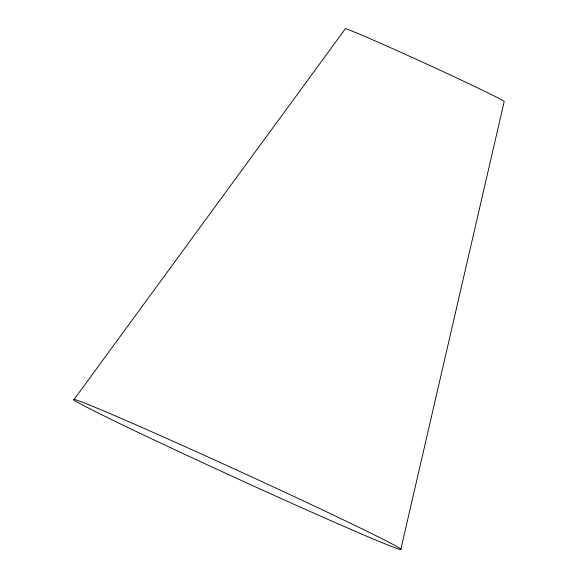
<?xml version="1.0" encoding="UTF-8"?>
<svg xmlns="http://www.w3.org/2000/svg" width="578" height="578" viewBox="0 0 578 578"><rect width="100%" height="100%" fill="white"/><g stroke="black" fill="none" stroke-linecap="round" stroke-linejoin="round"><path stroke-width="0.87" d="M400.886 549.1L504.211 101.439A87.531 1.835 24.6 0 0 420.632 61.282A87.531 1.835 24.6 0 0 345.247 28.9L73.789 399.846M127.651 427.366A180.105 3.771 24.6 0 0 397.491 548.63A180.105 3.771 24.6 0 0 186.86 447.43A180.105 3.771 24.6 0 0 127.651 427.366"/></g></svg>
